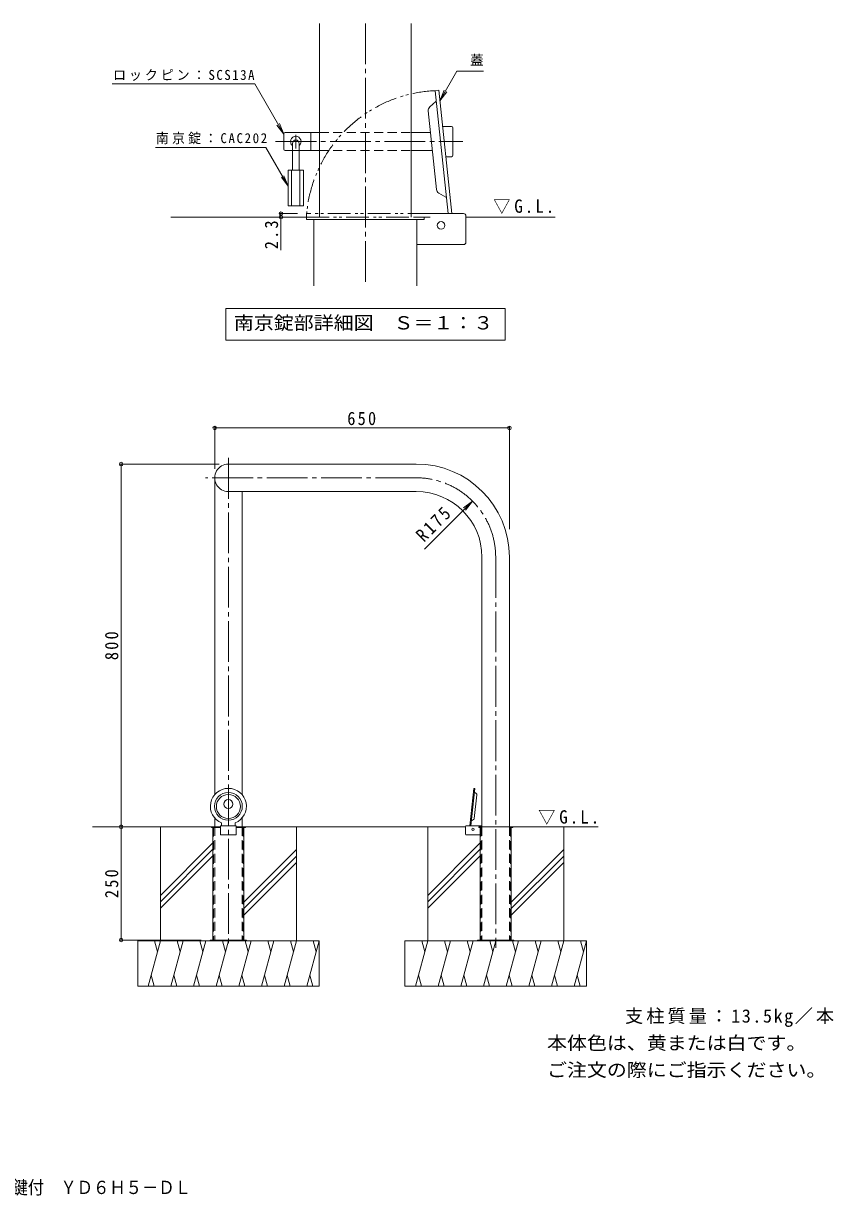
# Model space of a CAD drawing. Units: millimetres at full size, sheet at 1:10, with parts at other scales. Extents: x -1749 to 1825, y -1371 to 1318.
# Drawn here: x 38 to 1825, y -1371 to 1215 of the extents above; entities that cross this region are included whole.
import ezdxf
from ezdxf.enums import TextEntityAlignment as Align

# ---------------------------------------------------------------- set-up
doc = ezdxf.new("R2010")
doc.units = ezdxf.units.MM
doc.header["$LTSCALE"] = 10
doc.header["$PDMODE"] = 32
doc.header["$PDSIZE"] = 8
for name, pattern in [('CHAIN1', [8, 5, -1, 1, -1]), ('CHAIN2', [12, 9, -1, 1, -1]), ('DASHED1', [1.8, 1.2, -0.6]), ('DASHED2', [3, 2, -1]), ('DOUBLE_CHAIN1', [8.8, 5, -1, 0.6, -0.6, 0.6, -1])]:
    doc.linetypes.add(name, pattern=pattern)
for name, color, linetype, lineweight in [('C-0', 7, 'CHAIN2', 9), ('C-1', 7, 'Continuous', 9), ('C-2', 3, 'Continuous', 9), ('C-3', 4, 'Continuous', 9), ('C-4', 7, 'Continuous', 9), ('C-5', 7, 'Continuous', 9), ('C-6', 6, 'Continuous', 5), ('C-B', 7, 'Continuous', 9), ('D-0', 7, 'CHAIN2', 9), ('D-1', 3, 'Continuous', 9), ('D-2', 3, 'Continuous', 9), ('D-3', 6, 'Continuous', 5), ('D-4', 7, 'Continuous', 9), ('D-5', 7, 'Continuous', 9), ('D-6', 6, 'Continuous', 5), ('D-B', 7, 'Continuous', 9)]:
    doc.layers.add(name, color=color, linetype=linetype, lineweight=lineweight)
doc.layers.add('F-5_F-5ﾚｲﾔ', color=2, linetype='Continuous')
doc.styles.add('ＭＳ ゴシック', font='')
doc.styles.get('ＭＳ ゴシック').set_extended_font_data('MS Gothic')

msp = doc.modelspace()

# ---------------------------------------------------------------- linework, layer by layer
at = {"layer": 'C-0'}
for p, q in [((489.97, 256.22), (489.97, -819.8)), ((904.47, 212.5), (439.22, 212.5)), ((1079.47, 37.5), (1079.47, -824.53))]:
    msp.add_line(p, q, dxfattribs=at)
msp.add_arc((904.47, 37.5), 175, 0, 90, dxfattribs=at)
at = {"layer": 'C-1'}
for p, q in [((449.97, -807.25), (449.97, -808.75)), ((449.97, -807.25), (529.97, -807.25)), ((469.35, -807.25), (469.35, -808.75)), ((510.58, -807.25), (510.58, -808.75)), ((529.97, -807.25), (529.97, -808.75)), ((1039.47, -807.25), (1039.47, -808.75)), ((1119.47, -807.25), (1039.47, -807.25)), ((1066.97, -807.25), (1066.97, -808.75)), ((1091.97, -807.25), (1091.97, -808.75)), ((1119.47, -807.25), (1119.47, -808.75))]:
    msp.add_line(p, q, dxfattribs=at)
at = {"layer": 'C-2'}
for p, q in [((904.47, 242.75), (489.97, 242.75)), ((459.72, 212.5), (459.72, -486.47)), ((904.47, 182.25), (489.97, 182.25)), ((520.22, 182.25), (520.22, -486.47)), ((1049.22, 37.5), (1049.22, -557.25)), ((1109.72, 37.5), (1109.72, -557.25)), ((459.72, -537.76), (459.72, -557.25)), ((520.22, -537.76), (520.22, -557.25))]:
    msp.add_line(p, q, dxfattribs=at)
at = {"layer": 'C-2', "linetype": 'DASHED2'}
for p, q in [((459.72, -557.25), (459.72, -807.25)), ((520.22, -557.25), (520.22, -807.25)), ((1049.22, -557.25), (1049.22, -807.25)), ((1109.72, -557.25), (1109.72, -807.25))]:
    msp.add_line(p, q, dxfattribs=at)
at = {"layer": 'C-2'}
for centre, radius, start, end in [((489.97, 212.5), 30.25, 89.99986, 270.00014), ((904.47, 37.5), 205.25, 0, 90), ((904.47, 37.5), 144.75, 0, 90)]:
    msp.add_arc(centre, radius, start, end, dxfattribs=at)
at = {"layer": 'C-3', "color": 6, "lineweight": 5}
for p, q in [((1022.34, -554.95), (1031, -472.58)), ((1024.66, -554.95), (1033.29, -472.82)), ((1031, -472.58), (1033.29, -472.82)), ((1032.36, -539.02), (1037.84, -486.94)), ((1036.82, -484.36), (1032.75, -480.82)), ((1030.84, -541.33), (1026.11, -543.95)), ((474.97, -548.72), (474.97, -554.95)), ((504.97, -548.72), (504.97, -554.95)), ((1023, -548.72), (1025.29, -548.96))]:
    msp.add_line(p, q, dxfattribs=at)
at = {"layer": 'C-3'}
for p, q in [((452.47, -557.25), (452.47, -558.75)), ((452.47, -557.25), (472.47, -557.25)), ((452.47, -558.75), (472.47, -558.75)), ((455.97, -558.75), (455.97, -807.25)), ((507.47, -557.25), (527.47, -557.25)), ((507.47, -558.75), (527.47, -558.75)), ((523.97, -558.75), (523.97, -807.25)), ((527.47, -557.25), (527.47, -558.75)), ((1041.97, -557.25), (1049.22, -557.25)), ((1045.47, -558.75), (1041.97, -558.75)), ((1045.47, -558.75), (1045.47, -807.25)), ((1113.47, -558.75), (1113.47, -807.25)), ((1116.97, -558.75), (1113.47, -558.75)), ((1116.97, -557.25), (1116.97, -558.75))]:
    msp.add_line(p, q, dxfattribs=at)
at = {"layer": 'C-3', "linetype": 'DASHED2'}
for p, q in [((457.47, -558.75), (457.47, -807.25)), ((522.47, -558.75), (522.47, -807.25)), ((1046.97, -558.75), (1046.97, -807.25)), ((1111.97, -558.75), (1111.97, -807.25))]:
    msp.add_line(p, q, dxfattribs=at)
at = {"layer": 'C-3', "color": 3}
for p, q in [((472.47, -554.95), (507.47, -554.95)), ((472.47, -554.95), (472.47, -575.45)), ((507.47, -554.95), (507.47, -575.45)), ((1012.97, -573.95), (1012.97, -556.45)), ((1049.22, -554.95), (1014.47, -554.95)), ((472.47, -575.45), (507.47, -575.45)), ((1014.47, -575.45), (1045.47, -575.45))]:
    msp.add_line(p, q, dxfattribs=at)
at = {"layer": 'C-3'}
msp.add_lwpolyline([(1041.97, -557.25), (1041.97, -557.31), (1041.97, -558.75)], dxfattribs=at)
at = {"layer": 'C-3', "color": 2}
msp.add_circle((1029.37, -562.75), 2.5, dxfattribs=at)
at = {"layer": 'C-3', "color": 6, "lineweight": 5}
for centre, radius, start, end in [((1033.21, -480.29), 0.7, 173.99799, 228.99889), ((1034.85, -486.62), 3, 353.99956, 48.99919), ((1029.38, -538.71), 3, 299.00172, 353.99965), ((1026.45, -544.56), 0.7, 119.00227, 174.00244)]:
    msp.add_arc(centre, radius, start, end, dxfattribs=at)
at = {"layer": 'C-3', "linetype": 'DASHED1'}
for centre, start, end in [((455.97, -558.75), 0, 90), ((523.97, -558.75), 90, 180), ((1045.47, -558.75), 0, 90), ((1113.47, -558.75), 90, 180)]:
    msp.add_arc(centre, 1.5, start, end, dxfattribs=at)
at = {"layer": 'C-3', "color": 3}
for centre, start, end in [((1014.47, -556.45), 90, 180), ((1014.47, -573.95), 180, 270)]:
    msp.add_arc(centre, 1.5, start, end, dxfattribs=at)
at = {"layer": 'C-3', "color": 6, "lineweight": 5}
msp.add_ellipse((489.97, -512.11), major_axis=(39.75, 0), ratio=0.9945, start_param=5.0993324, end_param=10.6086308, dxfattribs=at)
for centre, major_axis in [((489.97, -512.11), (30.75, 0)), ((489.97, -512.74), (26.55, 0))]:
    msp.add_ellipse(centre, major_axis=major_axis, ratio=0.9945, dxfattribs=at)
at = {"layer": 'C-4'}
for p, q in [((459.72, 325.46), (459.72, 232.5)), ((459.72, 322.46), (1109.72, 322.46)), ((1109.72, 325.46), (1109.72, 99.01)), ((250.49, 242.75), (469.97, 242.75)), ((253.49, 242.75), (253.49, -557.25)), ((1028.21, 161.24), (1008.38, 146.02)), ((253.49, -557.25), (253.49, -807.25)), ((250.49, -807.25), (429.97, -807.25))]:
    msp.add_line(p, q, dxfattribs=at)
msp.add_lwpolyline([(922.14, 55.17), (1028.21, 161.24), (1012.99, 141.41)], dxfattribs=at)
for p in [(459.72, 322.46), (1109.72, 322.46), (253.49, 242.75), (253.49, -557.25), (253.49, -807.25)]:
    msp.add_point(p, dxfattribs=at)
at = {"layer": 'C-6'}
for p, q in [((189.97, -557.25), (452.47, -557.25)), ((339.97, -557.25), (339.97, -808.75)), ((527.47, -557.25), (1012.97, -557.25)), ((639.97, -557.25), (639.97, -808.75)), ((929.47, -557.25), (929.47, -808.75)), ((1049.22, -557.25), (1305.47, -557.25)), ((1229.47, -557.25), (1229.47, -808.75)), ((455.97, -592.94), (339.97, -708.94)), ((1045.47, -592.94), (929.47, -708.94)), ((455.97, -607.09), (339.97, -723.09)), ((639.97, -607.83), (523.97, -723.83)), ((1045.47, -607.09), (929.47, -723.09)), ((1229.47, -607.83), (1113.47, -723.83)), ((455.97, -621.23), (339.97, -737.23)), ((639.97, -621.97), (523.97, -737.97)), ((639.97, -636.11), (523.97, -752.11)), ((1045.47, -621.23), (929.47, -737.23)), ((1229.47, -621.97), (1113.47, -737.97)), ((1229.47, -636.11), (1113.47, -752.11)), ((339.97, -808.75), (313.17, -908.75)), ((326.92, -808.75), (333.44, -833.1)), ((389.97, -808.75), (363.17, -908.75)), ((376.92, -808.75), (383.44, -833.1)), ((439.97, -808.75), (413.17, -908.75)), ((426.92, -808.75), (433.44, -833.1)), ((489.97, -808.75), (463.17, -908.75)), ((476.92, -808.75), (483.44, -833.1)), ((489.97, -808.75), (689.97, -808.75)), ((539.97, -808.75), (513.17, -908.75)), ((526.92, -808.75), (533.44, -833.1)), ((589.97, -808.75), (563.17, -908.75)), ((576.92, -808.75), (583.44, -833.1)), ((639.97, -808.75), (613.17, -908.75)), ((626.92, -808.75), (633.44, -833.1)), ((689.97, -808.75), (663.17, -908.75)), ((676.92, -808.75), (683.44, -833.1)), ((689.97, -808.75), (689.97, -908.75)), ((929.47, -808.75), (902.67, -908.75)), ((916.42, -808.75), (922.94, -833.1)), ((979.47, -808.75), (952.67, -908.75)), ((966.42, -808.75), (972.94, -833.1)), ((1029.47, -808.75), (1002.67, -908.75)), ((1016.42, -808.75), (1022.94, -833.1)), ((1079.47, -808.75), (1052.67, -908.75)), ((1066.42, -808.75), (1072.94, -833.1)), ((1079.47, -808.75), (1279.47, -808.75)), ((1129.47, -808.75), (1102.67, -908.75)), ((1116.42, -808.75), (1122.94, -833.1)), ((1179.47, -808.75), (1152.67, -908.75)), ((1166.42, -808.75), (1172.94, -833.1)), ((1229.47, -808.75), (1202.67, -908.75)), ((1216.42, -808.75), (1222.94, -833.1)), ((1279.47, -808.75), (1252.67, -908.75)), ((1266.42, -808.75), (1272.94, -833.1)), ((1279.47, -808.75), (1279.47, -908.75)), ((326.22, -908.75), (319.7, -884.4)), ((376.22, -908.75), (369.7, -884.4)), ((426.22, -908.75), (419.7, -884.4)), ((476.22, -908.75), (469.7, -884.4)), ((526.22, -908.75), (519.7, -884.4)), ((576.22, -908.75), (569.7, -884.4)), ((626.22, -908.75), (619.7, -884.4)), ((676.22, -908.75), (669.7, -884.4)), ((915.72, -908.75), (909.2, -884.4)), ((965.72, -908.75), (959.2, -884.4)), ((1015.72, -908.75), (1009.2, -884.4)), ((1065.72, -908.75), (1059.2, -884.4)), ((1115.72, -908.75), (1109.2, -884.4)), ((1165.72, -908.75), (1159.2, -884.4)), ((1215.72, -908.75), (1209.2, -884.4)), ((1265.72, -908.75), (1259.2, -884.4)), ((289.97, -908.75), (689.97, -908.75)), ((879.47, -908.75), (1279.47, -908.75))]:
    msp.add_line(p, q, dxfattribs=at)
for points in [[(489.97, -808.75), (289.97, -808.75), (289.97, -908.75)], [(1079.47, -808.75), (879.47, -808.75), (879.47, -908.75)]]:
    msp.add_lwpolyline(points, dxfattribs=at)
at = {"layer": 'C-B'}
msp.add_circle((489.97, -507.37), 10, dxfattribs=at)
at = {"layer": 'D-0'}
for p, q in [((792.04, 1214.92), (792.04, 636.32)), ((594.18, 954.31), (1007.07, 954.31))]:
    msp.add_line(p, q, dxfattribs=at)
at = {"layer": 'D-1'}
msp.add_line((892.87, 934.31), (892.87, 787.64), dxfattribs=at)
at = {"layer": 'D-2'}
for p, q in [((691.2, 1214.92), (691.2, 787.64)), ((892.87, 1214.92), (892.87, 787.64))]:
    msp.add_line(p, q, dxfattribs=at)
at = {"layer": 'D-3'}
for p, q in [((953.85, 1067.4), (946.23, 1066.6)), ((946.23, 1066.6), (971.07, 830.19)), ((982.45, 795.31), (953.85, 1067.4)), ((934.19, 1030.62), (947.77, 1042.42)), ((949.05, 848.42), (930.8, 1022.02)), ((954.09, 840.74), (969.88, 831.99)), ((971.07, 830.19), (974.74, 795.31))]:
    msp.add_line(p, q, dxfattribs=at)
at = {"layer": 'D-3', "linetype": 'DOUBLE_CHAIN1'}
for p, q in [((935.63, 795.31), (662.04, 795.31)), ((662.04, 795.31), (662.04, 787.64)), ((662.04, 787.64), (899.74, 787.64)), ((899.74, 787.64), (934.82, 787.64))]:
    msp.add_line(p, q, dxfattribs=at)
at = {"layer": 'D-3', "color": 4, "lineweight": 9}
for p, q in [((662.04, 787.64), (662.04, 782.64)), ((678.71, 782.64), (678.71, 636.32)), ((905.37, 782.64), (905.37, 636.32))]:
    msp.add_line(p, q, dxfattribs=at)
at = {"layer": 'D-3', "color": 3, "lineweight": 9}
for p, q in [((892.87, 795.31), (1008.71, 795.31)), ((1013.7, 731.98), (1013.7, 790.31)), ((1008.71, 726.98), (905.37, 726.98))]:
    msp.add_line(p, q, dxfattribs=at)
at = {"layer": 'D-3', "color": 4, "lineweight": 9}
msp.add_lwpolyline([(922.04, 787.64), (922.04, 782.64), (662.04, 782.64)], dxfattribs=at)
at = {"layer": 'D-3', "color": 2, "lineweight": 9}
msp.add_circle((959.04, 769.31), 8.33, dxfattribs=at)
at = {"layer": 'D-3', "linetype": 'DOUBLE_CHAIN1'}
msp.add_arc((959.04, 769.31), 297.56, 92.46778, 176.46771, dxfattribs=at)
at = {"layer": 'D-3'}
for centre, radius, start, end in [((946.24, 1044.18), 2.33, 311.00111, 6.00201), ((940.75, 1023.07), 10, 131.00081, 186.00044), ((958.99, 849.46), 10, 186.00035, 240.99828), ((968.75, 829.95), 2.33, 5.99756, 60.99773)]:
    msp.add_arc(centre, radius, start, end, dxfattribs=at)
at = {"layer": 'D-3', "color": 3, "lineweight": 9}
for centre, start, end in [((1008.71, 790.31), 0, 90), ((1008.71, 731.98), 270, 0)]:
    msp.add_arc(centre, 5, start, end, dxfattribs=at)
at = {"layer": 'D-4'}
for p, q in [((602.92, 795.31), (642.04, 795.31)), ((602.92, 787.64), (642.04, 787.64)), ((605.92, 795.31), (605.92, 714.62))]:
    msp.add_line(p, q, dxfattribs=at)
for p in [(605.92, 795.31), (605.92, 787.64)]:
    msp.add_point(p, dxfattribs=at)
at = {"layer": 'D-5'}
for p, q in [((956.27, 1044.39), (994.1, 1109.91)), ((994.1, 1109.91), (1052.9, 1109.91)), ((548.19, 1081.43), (233.82, 1081.43)), ((611.97, 970.97), (548.19, 1081.43)), ((956.27, 1044.39), (965.84, 1067.49)), ((956.27, 1044.39), (971.49, 1064.22)), ((611.97, 970.97), (596.75, 990.81)), ((611.97, 970.97), (602.4, 994.07)), ((621.97, 855.94), (606.75, 875.78)), ((621.97, 855.94), (612.4, 879.04)), ((484.04, 585.97), (1100.04, 585.97)), ((484.04, 585.97), (484.04, 515.97)), ((1100.04, 585.97), (1100.04, 515.97)), ((484.04, 515.97), (1100.04, 515.97))]:
    msp.add_line(p, q, dxfattribs=at)
msp.add_lwpolyline([(621.97, 855.94), (572.47, 941.57), (328.88, 941.57)], dxfattribs=at)
at = {"layer": 'D-6'}
for p, q in [((667.04, 787.64), (363.03, 787.64)), ((1013.7, 787.64), (1210.56, 787.64))]:
    msp.add_line(p, q, dxfattribs=at)
at = {"layer": 'D-B'}
for p, q in [((981.97, 987.64), (965.3, 987.64)), ((985.3, 924.31), (985.3, 984.31)), ((611.97, 970.97), (611.97, 937.64)), ((615.3, 974.31), (691.2, 974.31)), ((671.97, 934.31), (671.97, 974.31)), ((892.87, 974.31), (935.82, 974.31)), ((615.3, 934.31), (631.14, 934.31)), ((646.14, 934.31), (691.2, 934.31)), ((892.87, 934.31), (940.02, 934.31)), ((969.24, 920.97), (981.97, 920.97))]:
    msp.add_line(p, q, dxfattribs=at)
at = {"layer": 'D-B', "linetype": 'CHAIN1'}
msp.add_line((638.64, 969.36), (638.64, 939.15), dxfattribs=at)
at = {"layer": 'D-B', "linetype": 'DASHED2'}
for p, q in [((691.2, 974.31), (892.87, 974.31)), ((631.14, 934.31), (646.14, 934.31)), ((691.2, 934.31), (892.87, 934.31))]:
    msp.add_line(p, q, dxfattribs=at)
at = {"layer": 'D-B', "color": 2}
for p, q in [((631.14, 950.14), (631.14, 890.97)), ((646.14, 950.14), (646.14, 890.97)), ((621.97, 890.97), (621.97, 812.64)), ((655.3, 890.97), (621.97, 890.97)), ((629.47, 890.97), (629.47, 812.64)), ((647.8, 890.97), (647.8, 812.64)), ((655.3, 890.97), (655.3, 812.64)), ((655.3, 812.64), (621.97, 812.64))]:
    msp.add_line(p, q, dxfattribs=at)
at = {"layer": 'D-B'}
for centre, radius, start, end in [((965.3, 984.31), 3.33, 90, 150.18345), ((981.97, 984.31), 3.33, 0, 90), ((615.3, 970.97), 3.33, 90, 180), ((638.64, 954.31), 11.67, 310.00777, 229.99527), ((615.3, 937.64), 3.33, 180, 270), ((981.97, 924.31), 3.33, 270, 0)]:
    msp.add_arc(centre, radius, start, end, dxfattribs=at)
at = {"layer": 'D-B', "color": 2}
msp.add_arc((638.64, 950.14), 7.5, 0, 180, dxfattribs=at)

# ---------------------------------------------------------------- texts
at = {"layer": 'C-4', "color": 2, "insert": (752.22, 328.46), "char_height": 29.33, "attachment_point": 7, "style": 'ＭＳ ゴシック'}
msp.add_mtext('\\T1.27;\\W0.9;650', dxfattribs=at)
at = {"layer": 'C-4', "color": 2, "char_height": 29.33, "attachment_point": 7, "style": 'ＭＳ ゴシック'}
for s, insert, rotation in [('\\T1.28;\\W0.9;R175', (921.62, 68.79), 45), ('\\T1.27;\\W0.9;800', (247.49, -189.75), 90), ('\\T1.27;\\W0.9;250', (247.49, -714.75), 90)]:
    msp.add_mtext(s, dxfattribs=dict(at, insert=insert, rotation=rotation))
at = {"layer": 'C-5', "color": 2, "style": 'ＭＳ ゴシック', "width": 1.1}
for s, p in [('本体色は、黄または白です。', (1192.64, -1057.84)), ('ご注文の際にご指示ください。', (1192.64, -1117.31))]:
    msp.add_text(s, height=29.33, dxfattribs=at).set_placement(p, align=Align.BOTTOM_LEFT)
at = {"layer": 'C-5', "color": 2, "insert": (1173.2, -552.89), "char_height": 29.33, "attachment_point": 7, "style": 'ＭＳ ゴシック'}
msp.add_mtext('\\T1.22;\\W0.95;▽G.L.', dxfattribs=at)
at = {"layer": 'D-4', "color": 2, "insert": (599.92, 716.86), "char_height": 29.33, "attachment_point": 7, "rotation": 90, "style": 'ＭＳ ゴシック'}
msp.add_mtext('\\T1.27;\\W0.9;2.3', dxfattribs=at)
at = {"layer": 'D-5', "style": 'ＭＳ ゴシック'}
msp.add_text('蓋', height=21.99, dxfattribs=at).set_placement((1022.9, 1116.58), align=Align.BOTTOM_LEFT)
at = {"layer": 'D-5', "color": 2, "style": 'ＭＳ ゴシック', "width": 1.1}
msp.add_text('南京錠部詳細図\u3000Ｓ＝１：３', height=29.33, dxfattribs=at).set_placement((502.04, 530.97), align=Align.BOTTOM_LEFT)
at = {"layer": 'D-5', "char_height": 21.99, "attachment_point": 7, "style": 'ＭＳ ゴシック'}
for s, insert in [('\\T1.23;\\W0.95;ロックピン：SCS13A', (235.69, 1088.1)), ('\\T1.25;\\W0.95;南京錠：CAC202', (329.97, 948.24))]:
    msp.add_mtext(s, dxfattribs=dict(at, insert=insert))
at = {"layer": 'D-5', "color": 2, "insert": (1074.05, 794.55), "char_height": 29.33, "attachment_point": 7, "style": 'ＭＳ ゴシック'}
msp.add_mtext('\\T1.22;\\W0.95;▽G.L.', dxfattribs=at)
at = {"layer": 'F-5_F-5ﾚｲﾔ', "style": 'ＭＳ ゴシック', "width": 0.9}
msp.add_text('車止め\u3000スチール製\u3000コーナー型\u3000脱着式\u3000スチール製蓋\u3000鍵付\u3000ＹＤ６Ｈ５－ＤＬ', height=29.33, dxfattribs=at).set_placement((-960.75, -1376.43), align=Align.BOTTOM_LEFT)
at = {"layer": 'F-5_F-5ﾚｲﾔ', "insert": (1364.84, -999.01), "char_height": 29.33, "attachment_point": 7, "style": 'ＭＳ ゴシック'}
msp.add_mtext('\\T1.17;支柱質量：13.5kg／本', dxfattribs=at)

doc.saveas('drawing.dxf')
